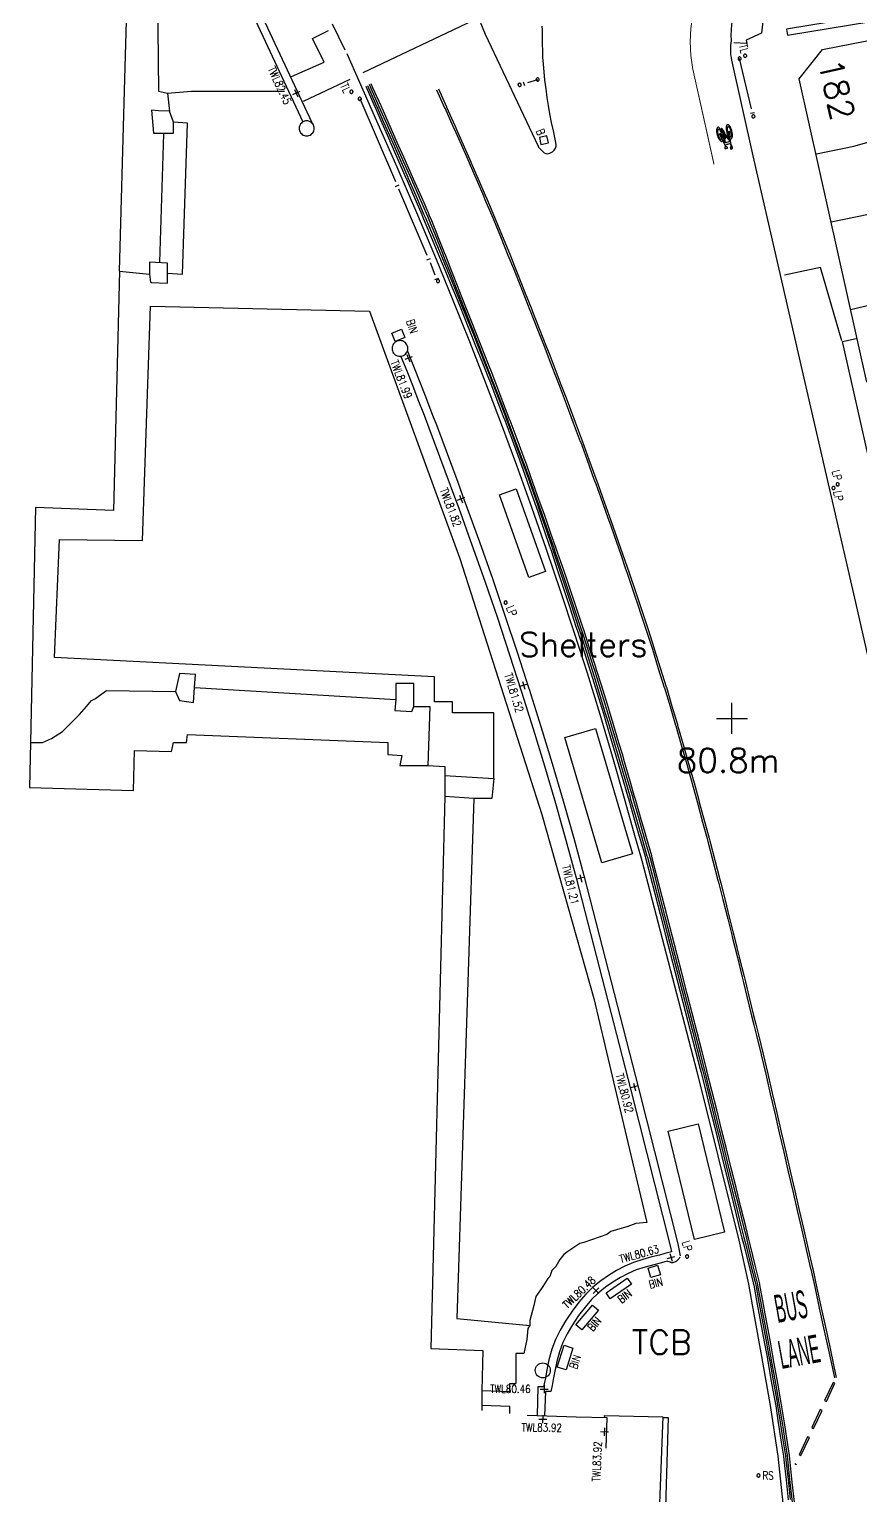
# Model space of a CAD drawing. Extents: x 427500 to 429848, y 434500 to 436505.
# Drawn here: x 429547.3 to 429588.8, y 434717.5 to 434790.8 of the extents above; entities that cross this region are included whole.
import ezdxf

# ---------------------------------------------------------------- set-up
doc = ezdxf.new("R2010")
doc.units = 0
doc.linetypes.add('1025', pattern=[2, 1, -1])
doc.layers.get('0').update_dxf_attribs({"color": 222})
for name, color, linetype in [('KTS_LINES', 7, 'Continuous'), ('LPTIP_Ex_Base', 8, 'Continuous'), ('PRO-MARKINGS', 7, 'Continuous')]:
    doc.layers.add(name, color=color, linetype=linetype)
doc.styles.add('ARIAL', font='arial.ttf', dxfattribs={"width": 0.8})
doc.styles.add('MtXpl_Romans', font='romans__.ttf')
doc.styles.get("Standard").update_dxf_attribs({"font": 'romans.shx'})

# ---------------------------------------------------------------- blocks, each defined once
blk = doc.blocks.new('FENCE_UP')
at = {"color": 0, "linetype": 'ByBlock', "flags": 128}
blk.add_lwpolyline([(0, 0.5), (0, -0.5)], dxfattribs=at)
blk = doc.blocks.new('CIRCL')
at = {"color": 0, "linetype": 'ByBlock', "flags": 128}
for points in [[(0.5, 0), (0.475, 0.154), (0.404, 0.293), (0.293, 0.404), (0.154, 0.475), (0, 0.5), (-0.154, 0.475), (-0.293, 0.404), (-0.404, 0.293), (-0.475, 0.154), (-0.5, 0), (-0.475, -0.154), (-0.404, -0.293), (-0.293, -0.404), (-0.154, -0.475), (0, -0.5), (0.154, -0.475), (0.293, -0.404), (0.404, -0.293), (0.475, -0.154)], [(0.5, 0), (0.475, -0.154)]]:
    blk.add_lwpolyline(points, dxfattribs=at)
blk = doc.blocks.new('SPOT')
at = {"color": 0, "linetype": 'ByBlock', "flags": 128}
for points in [[(-0.5, 0), (0.5, 0)], [(0, 0.5), (0, -0.5)]]:
    blk.add_lwpolyline(points, dxfattribs=at)
blk = doc.blocks.new('Bicycle-1057S')
h = blk.add_hatch(color=0)
h.dxf.hatch_style = 1
edge = h.paths.add_edge_path()
edge.add_arc((0.126, -0.094), 0.0265, 129.14176, 144.29195)
edge.add_arc((0.109, -0.082), 0.00544, 145.25426, 218.10853)
edge.add_arc((0.12, -0.073), 0.0199, 218.10853, 242.74374)
edge.add_arc((0.132, -0.049), 0.047, 242.74374, 256.11408)
edge.add_line((0.121, -0.094), (0.121, -0.109))
edge.add_line((0.121, -0.109), (0.171, -0.109))
edge.add_line((0.171, -0.109), (0.171, -0.086))
edge.add_line((0.171, -0.086), (0.236, -0.075))
edge.add_arc((0.294, 0.025), 0.116, 239.79269, 250.14899)
edge.add_arc((0.335, 0.139), 0.237, 250.14899, 261.49486)
edge.add_arc((0.363, 0.322), 0.422, 261.49486, 265.579)
edge.add_line((0.33, -0.099), (0.33, -0.111))
edge.add_arc((0.365, -1.095), 0.985, 92.03645, 98.71012)
edge.add_arc((0.3, -0.672), 0.557, 98.71012, 110.29757)
edge.add_arc((0.202, -0.408), 0.275, 110.29757, 131.76257)
edge.add_arc((0.057, -0.245), 0.0571, 131.76257, 180)
edge.add_arc((0.057, -0.245), 0.0571, 180, 228.23743)
edge.add_arc((0.202, -0.082), 0.275, 228.23743, 249.70243)
edge.add_arc((0.3, 0.182), 0.557, 249.70243, 261.28988)
edge.add_arc((0.365, 0.605), 0.985, 261.28988, 270)
edge.add_arc((0.365, 0.605), 0.985, 270, 278.71012)
edge.add_arc((0.43, 0.182), 0.557, 278.71012, 290.29757)
edge.add_arc((0.528, -0.082), 0.275, 290.29757, 311.76257)
edge.add_arc((0.673, -0.245), 0.0571, 311.76257, 360)
edge.add_arc((0.673, -0.245), 0.0571, 0, 48.23743)
edge.add_arc((0.528, -0.408), 0.275, 48.23743, 51.44869)
edge.add_line((0.699, -0.192), (0.956, -0.139))
edge.add_line((0.956, -0.139), (1.026, -0.149))
edge.add_arc((1.047, -0.145), 0.0216, 192.75229, 229.45567)
edge.add_arc((1.082, -0.102), 0.0766, 230.30149, 254.76939)
edge.add_arc((1.137, 0.09), 0.277, 254.21634, 263.95887)
edge.add_arc((1.111, -0.158), 0.0274, 263.33779, 292.27226)
edge.add_arc((1.118, -0.177), 0.00668, 300.23628, 358.28817)
edge.add_line((1.125, -0.178), (1.125, -0.069))
edge.add_arc((1.114, -0.07), 0.0109, 2.66115, 38.31498)
edge.add_arc((1.111, -0.073), 0.0152, 38.31498, 73.21773)
edge.add_arc((1.093, -0.132), 0.0768, 73.21773, 98.60632)
edge.add_arc((1.086, -0.088), 0.0331, 98.60632, 134.88022)
edge.add_line((1.063, -0.065), (1.033, -0.115))
edge.add_line((1.033, -0.115), (0.94, -0.101))
edge.add_line((0.94, -0.101), (0.94, 0.139))
edge.add_line((0.94, 0.139), (0.985, 0.135))
edge.add_arc((1.016, 0.332), 0.2, 260.93273, 290.38012)
edge.add_arc((1.105, 0.109), 0.0412, 71.00971, 118.23339, ccw=False)
edge.add_arc((1.116, 0.139), 0.00922, 6.47258, 70.69734, ccw=False)
edge.add_line((1.125, 0.14), (1.125, 0.09))
edge.add_line((1.125, 0.09), (1.215, 0.09))
edge.add_line((1.215, 0.09), (1.215, 0.155))
edge.add_arc((1.2, 0.153), 0.0157, 9.24225, 38.24503)
edge.add_arc((1.176, 0.134), 0.0458, 38.24503, 62.4014)
edge.add_arc((1.144, 0.074), 0.114, 62.4014, 80.15997)
edge.add_arc((1.117, -0.084), 0.273, 80.15997, 97.39464)
edge.add_arc((1.102, 0.033), 0.155, 97.39464, 115.94183)
edge.add_arc((1.009, 0.223), 0.0561, 265.44294, 296.48081, ccw=False)
edge.add_line((1.004, 0.167), (0.704, 0.196))
edge.add_arc((0.528, 0.407), 0.275, 309.87493, 311.78208)
edge.add_arc((0.673, 0.245), 0.0572, 311.78208, 360)
edge.add_arc((0.673, 0.245), 0.0572, 360, 408.21792)
edge.add_arc((0.528, 0.083), 0.275, 48.21792, 69.68965)
edge.add_arc((0.43, -0.182), 0.557, 69.68965, 81.284)
edge.add_arc((0.365, -0.604), 0.984, 81.284, 90)
edge.add_arc((0.365, -0.604), 0.984, 90, 98.716)
edge.add_arc((0.3, -0.182), 0.557, 98.716, 110.31035)
edge.add_arc((0.202, 0.083), 0.275, 110.31035, 131.78208)
edge.add_arc((0.057, 0.245), 0.0572, 131.78208, 180)
edge.add_arc((0.057, 0.245), 0.0572, 180, 228.21792)
edge.add_arc((0.202, 0.407), 0.275, 228.21792, 249.68965)
edge.add_arc((0.3, 0.672), 0.557, 249.68965, 261.284)
edge.add_arc((0.365, 1.094), 0.984, 261.284, 270)
edge.add_arc((0.365, 1.094), 0.984, 270, 278.716)
edge.add_arc((0.43, 0.672), 0.557, 278.716, 290.31035)
edge.add_arc((0.528, 0.407), 0.275, 290.31035, 298.74003)
edge.add_line((0.66, 0.166), (0.705, 0.162))
edge.add_line((0.705, 0.162), (0.409, 0.007))
edge.add_arc((0.362, -0.412), 0.422, 83.63101, 90)
edge.add_arc((0.362, -0.412), 0.422, 90, 98.50514)
edge.add_arc((0.335, -0.229), 0.237, 98.50514, 109.85101)
edge.add_arc((0.294, -0.115), 0.116, 109.85101, 131.07537)
edge.add_arc((0.233, -0.045), 0.0229, 131.07537, 180)
edge.add_arc((0.233, -0.045), 0.0229, 180, 222.68705)
edge.add_line((0.216, -0.061), (0.171, -0.068))
edge.add_line((0.171, -0.068), (0.171, -0.053))
edge.add_line((0.171, -0.053), (0.121, -0.053))
edge.add_line((0.121, -0.053), (0.121, -0.068))
edge.add_arc((0.13, -0.105), 0.0376, 103.02198, 123.3282)
edge = h.paths.add_edge_path(flags=16)
edge.add_line((0.801, 0.153), (0.85, 0.148))
edge.add_line((0.85, 0.148), (0.85, -0.091))
edge.add_line((0.85, -0.091), (0.515, -0.046))
edge.add_arc((0.492, -0.045), 0.0229, 357.68811, 360)
edge.add_arc((0.492, -0.045), 0.0229, 360, 405.67706)
edge.add_line((0.508, -0.029), (0.558, -0.02))
edge.add_line((0.558, -0.02), (0.558, -0.035))
edge.add_line((0.558, -0.035), (0.607, -0.035))
edge.add_line((0.607, -0.035), (0.607, -0.02))
edge.add_arc((0.596, 0.022), 0.0434, 284.70999, 308.66249)
edge.add_arc((0.619, -0.007), 0.00661, 308.66249, 417.05496)
edge.add_arc((0.597, -0.04), 0.0465, 57.05496, 77.92545)
edge.add_line((0.607, 0.005), (0.607, 0.02))
edge.add_line((0.607, 0.02), (0.558, 0.02))
edge.add_line((0.558, 0.02), (0.558, -0.003))
edge.add_line((0.558, -0.003), (0.49, -0.015))
edge.add_arc((0.431, -0.115), 0.116, 59.49861, 62.30136)
edge.add_line((0.485, -0.012), (0.801, 0.153))
edge = h.paths.add_edge_path(flags=16)
edge.add_arc((0.478, -0.358), 0.192, 65.84495, 69.56717)
edge.add_arc((0.41, -0.541), 0.387, 69.56717, 81.22761)
edge.add_arc((0.365, -0.833), 0.683, 81.22761, 87.06319)
edge.add_line((0.4, -0.151), (0.4, -0.215))
edge.add_line((0.4, -0.215), (0.557, -0.183))
edge = h.paths.add_edge_path(flags=16)
edge.add_arc((0.15, -0.245), 0.0404, 180, 228.03138)
edge.add_arc((0.252, -0.132), 0.192, 228.03138, 249.56717)
edge.add_arc((0.32, 0.051), 0.387, 249.56717, 261.22761)
edge.add_arc((0.365, 0.343), 0.683, 261.22761, 270)
edge.add_arc((0.365, 0.343), 0.683, 270, 278.77239)
edge.add_arc((0.41, 0.051), 0.387, 278.77239, 290.43283)
edge.add_arc((0.478, -0.132), 0.192, 290.43283, 311.96862)
edge.add_arc((0.58, -0.245), 0.0404, 311.96862, 360)
edge.add_arc((0.58, -0.245), 0.0404, 0, 48.03138)
edge.add_arc((0.478, -0.358), 0.192, 48.03138, 49.26933)
edge.add_line((0.604, -0.212), (0.388, -0.257))
edge.add_arc((0.36, -0.147), 0.113, 270, 284.48851, ccw=False)
edge.add_arc((0.36, -0.205), 0.0555, 244.00102, 269.62857, ccw=False)
edge.add_arc((0.34, -0.245), 0.0105, 177.42126, 242.47932, ccw=False)
edge.add_line((0.33, -0.245), (0.33, -0.151))
edge.add_arc((0.365, -0.833), 0.683, 92.93681, 98.77239)
edge.add_arc((0.32, -0.541), 0.387, 98.77239, 110.43283)
edge.add_arc((0.252, -0.358), 0.192, 110.43283, 131.96862)
edge.add_arc((0.15, -0.245), 0.0404, 131.96862, 180)
edge = h.paths.add_edge_path(flags=16)
edge.add_line((0.4, -0.111), (0.4, -0.098))
edge.add_arc((0.363, 0.322), 0.422, 275.10283, 278.50514)
edge.add_arc((0.39, 0.139), 0.237, 278.50514, 289.85101)
edge.add_arc((0.431, 0.025), 0.116, 289.85101, 297.57347)
edge.add_line((0.485, -0.078), (0.835, -0.125))
edge.add_line((0.835, -0.125), (0.653, -0.163))
edge.add_arc((0.528, -0.408), 0.275, 62.90217, 69.70243)
edge.add_arc((0.43, -0.672), 0.557, 69.70243, 81.28988)
edge.add_arc((0.365, -1.095), 0.985, 81.28988, 87.96355)
edge = h.paths.add_edge_path(flags=16)
edge.add_arc((0.445, -0.045), 0.0151, 0, 48.44895)
edge.add_arc((0.406, -0.089), 0.0737, 48.44895, 69.84062)
edge.add_arc((0.38, -0.16), 0.15, 69.84062, 81.35341)
edge.add_arc((0.362, -0.274), 0.265, 81.35341, 90)
edge.add_arc((0.362, -0.274), 0.265, 90, 98.64659)
edge.add_arc((0.345, -0.16), 0.15, 98.64659, 110.15938)
edge.add_arc((0.319, -0.089), 0.0737, 110.15938, 131.55105)
edge.add_arc((0.28, -0.045), 0.0151, 131.55105, 180)
edge.add_arc((0.28, -0.045), 0.0151, 180, 228.44895)
edge.add_arc((0.319, -0.001), 0.0737, 228.44895, 249.84062)
edge.add_arc((0.345, 0.07), 0.15, 249.84062, 261.35341)
edge.add_arc((0.363, 0.184), 0.265, 261.35341, 270)
edge.add_arc((0.363, 0.184), 0.265, 270, 278.64659)
edge.add_arc((0.38, 0.07), 0.15, 278.64659, 290.15938)
edge.add_arc((0.406, -0.001), 0.0737, 290.15938, 311.55105)
edge.add_arc((0.445, -0.045), 0.0151, 311.55105, 360)
edge = h.paths.add_edge_path(flags=16)
edge.add_arc((0.555, 0.536), 0.323, 256.44872, 264.55429)
edge.add_line((0.524, 0.214), (0.593, 0.207))
edge.add_arc((0.478, 0.363), 0.194, 306.46567, 311.7704)
edge.add_arc((0.581, 0.247), 0.0386, 311.7704, 360.56171)
edge.add_arc((0.581, 0.247), 0.0386, 0.56171, 49.35301)
edge.add_arc((0.48, 0.13), 0.194, 49.35301, 70.6246)
edge.add_arc((0.414, -0.061), 0.395, 70.6246, 82.01712)
edge.add_arc((0.371, -0.364), 0.702, 82.01712, 90.56171)
edge.add_arc((0.371, -0.364), 0.702, 90.56171, 99.1063)
edge.add_arc((0.322, -0.062), 0.395, 99.1063, 110.49881)
edge.add_arc((0.252, 0.127), 0.194, 110.49881, 131.7704)
edge.add_arc((0.149, 0.243), 0.0386, 131.7704, 180.56171)
edge.add_arc((0.149, 0.243), 0.0386, 180.56171, 229.35301)
edge.add_arc((0.25, 0.36), 0.194, 229.35301, 250.6246)
edge.add_arc((0.316, 0.551), 0.395, 250.6246, 262.01712)
edge.add_arc((0.359, 0.854), 0.702, 262.01712, 270.56171)
edge.add_arc((0.359, 0.854), 0.702, 270.56171, 279.1063)
edge.add_arc((0.408, 0.552), 0.395, 279.1063, 289.09811)
edge.add_line((0.537, 0.178), (0.465, 0.185))
edge.add_arc((0.501, 0.549), 0.366, 249.53024, 264.33211, ccw=False)
edge.add_arc((0.409, 0.302), 0.102, 219.81143, 249.53024, ccw=False)
edge.add_arc((0.339, 0.244), 0.0115, 182.90017, 219.81143, ccw=False)
edge.add_arc((0.333, 0.244), 0.00556, 121.34141, 182.90017, ccw=False)
edge.add_arc((0.357, 0.205), 0.051, 96.53118, 121.34141, ccw=False)
edge.add_arc((0.363, 0.155), 0.101, 77.38598, 96.53118, ccw=False)
edge.add_arc((0.375, 0.21), 0.0448, 58.98522, 77.38598, ccw=False)
edge.add_arc((0.538, 0.531), 0.316, 243.66701, 259.17542)
at = {"color": 0}
for p, q in [((0.33, -0.102), (0.329, -0.102)), ((0.33, -0.102), (0.329, -0.102)), ((0.329, -0.102), (0.329, -0.102)), ((0.33, -0.103), (0.329, -0.103)), ((0.329, -0.104), (0.33, -0.104)), ((0.33, -0.104), (0.329, -0.104)), ((0.329, -0.104), (0.329, -0.104)), ((0.329, -0.104), (0.329, -0.104)), ((0.329, -0.104), (0.329, -0.104)), ((0.329, -0.104), (0.329, -0.104)), ((0.329, -0.104), (0.329, -0.104)), ((0.33, -0.103), (0.33, -0.104))]:
    blk.add_line(p, q, dxfattribs=at)
for points in [[(0.109, -0.073, 0.066202), (0.104, -0.079, 0.329046), (0.104, -0.085, 0.107907), (0.111, -0.09, 0.058405), (0.121, -0.094), (0.121, -0.109), (0.171, -0.109), (0.171, -0.086), (0.236, -0.075, 0.045219), (0.255, -0.084, 0.049546), (0.3, -0.095, 0.017822), (0.33, -0.099), (0.33, -0.111, 0.029128), (0.216, -0.121, 0.050603), (0.107, -0.15, 0.093934), (0.019, -0.202, 0.21364), (0, -0.245, 0.21364), (0.019, -0.288, 0.093934), (0.107, -0.34, 0.050603), (0.216, -0.369, 0.038023), (0.365, -0.38, 0.038023), (0.514, -0.369, 0.050603), (0.623, -0.34, 0.093934), (0.711, -0.288, 0.21364), (0.73, -0.245, 0.21364), (0.711, -0.202, 0.014013), (0.699, -0.192), (0.956, -0.139), (1.026, -0.149, 0.161532), (1.033, -0.161, 0.107169), (1.062, -0.176, 0.042535), (1.108, -0.185, 0.126926), (1.122, -0.183, 0.258859), (1.125, -0.178), (1.125, -0.069, 0.156836), (1.123, -0.063, 0.15348), (1.115, -0.058, 0.111234), (1.081, -0.056, 0.15961), (1.063, -0.065), (1.033, -0.115), (0.94, -0.101), (0.94, 0.139), (0.985, 0.135, 0.1292), (1.086, 0.145, -0.209019), (1.119, 0.148, -0.287807), (1.125, 0.14), (1.125, 0.09), (1.215, 0.09), (1.215, 0.155, 0.127228), (1.212, 0.162, 0.105794), (1.197, 0.175, 0.077642), (1.164, 0.186, 0.075343), (1.082, 0.188, 0.081105), (1.034, 0.173, -0.136262), (1.004, 0.167), (0.704, 0.196, 0.008322), (0.711, 0.202, 0.213551), (0.73, 0.245, 0.213551), (0.711, 0.288, 0.093963), (0.623, 0.341, 0.050633), (0.514, 0.369, 0.038049), (0.365, 0.38, 0.038049), (0.216, 0.369, 0.050633), (0.107, 0.341, 0.093963), (0.019, 0.288, 0.213551), (0, 0.245, 0.213551), (0.019, 0.202, 0.093963), (0.107, 0.149, 0.050633), (0.216, 0.121, 0.038049), (0.365, 0.11, 0.038049), (0.514, 0.121, 0.050633), (0.623, 0.149, 0.036798), (0.66, 0.166), (0.705, 0.162), (0.409, 0.007, 0.027797), (0.362, 0.01, 0.037128), (0.3, 0.005, 0.049546), (0.255, -0.006, 0.092874), (0.218, -0.028, 0.216777), (0.21, -0.045, 0.188442), (0.216, -0.061), (0.171, -0.068), (0.171, -0.053), (0.121, -0.053), (0.121, -0.068, 0.088835), (0.109, -0.073)], [(0.479, 0.221, 0.035382), (0.524, 0.214), (0.593, 0.207, 0.02315), (0.607, 0.218, 0.216168), (0.62, 0.247, 0.216168), (0.607, 0.276, 0.093082), (0.545, 0.312, 0.04975), (0.468, 0.331, 0.0373), (0.364, 0.337, 0.0373), (0.26, 0.329, 0.04975), (0.184, 0.309, 0.093082), (0.123, 0.272, 0.216168), (0.11, 0.242, 0.216168), (0.123, 0.214, 0.093082), (0.185, 0.178, 0.04975), (0.262, 0.159, 0.0373), (0.366, 0.153, 0.0373), (0.47, 0.161, 0.043625), (0.537, 0.178), (0.465, 0.185, -0.064675), (0.373, 0.206, -0.130405), (0.33, 0.237, -0.162463), (0.328, 0.243, -0.275252), (0.33, 0.248, -0.10868), (0.351, 0.255, -0.083732), (0.385, 0.254, -0.080461), (0.398, 0.248, 0.067772)], [(0.801, 0.153), (0.85, 0.148), (0.85, -0.091), (0.515, -0.046, 0.010088), (0.515, -0.045, 0.201985), (0.508, -0.029), (0.558, -0.02), (0.558, -0.035), (0.607, -0.035), (0.607, -0.02, 0.104895), (0.623, -0.012, 0.511684), (0.623, -0.001, 0.091317), (0.607, 0.005), (0.607, 0.02), (0.558, 0.02), (0.558, -0.003), (0.49, -0.015, 0.01223), (0.485, -0.012)], [(0.11, -0.245, 0.2127), (0.123, -0.275, 0.094245), (0.185, -0.312, 0.050922), (0.261, -0.332, 0.038295), (0.365, -0.34, 0.038295), (0.469, -0.332, 0.050922), (0.545, -0.312, 0.094245), (0.607, -0.275, 0.2127), (0.62, -0.245, 0.2127), (0.607, -0.215, 0.005402), (0.604, -0.212), (0.388, -0.257, -0.063302), (0.36, -0.26, -0.11229), (0.336, -0.255, -0.291748), (0.33, -0.245), (0.33, -0.151, 0.025468), (0.261, -0.158, 0.050922), (0.185, -0.178, 0.094245), (0.123, -0.215, 0.2127)], [(0.46, -0.045, 0.214605), (0.455, -0.034, 0.093611), (0.431, -0.02, 0.050276), (0.402, -0.012, 0.037746), (0.362, -0.009, 0.037746), (0.323, -0.012, 0.050276), (0.294, -0.02, 0.093611), (0.27, -0.034, 0.214605), (0.265, -0.045, 0.214605), (0.27, -0.056, 0.093611), (0.294, -0.07, 0.050276), (0.323, -0.078, 0.037746), (0.362, -0.081, 0.037746), (0.402, -0.078, 0.050276), (0.431, -0.07, 0.093611), (0.455, -0.056, 0.214605)], [(0.4, -0.111), (0.4, -0.098, 0.014846), (0.425, -0.095, 0.049546), (0.47, -0.084, 0.033708), (0.485, -0.078), (0.835, -0.125), (0.653, -0.163, 0.02968), (0.623, -0.15, 0.050603), (0.514, -0.121, 0.029128)], [(0.557, -0.183, 0.016243), (0.545, -0.178, 0.050922), (0.469, -0.158, 0.025468), (0.4, -0.151), (0.4, -0.215)]]:
    blk.add_lwpolyline(points, format="xyb", close=True, dxfattribs=at)

msp = doc.modelspace()

# ---------------------------------------------------------------- linework, layer by layer
at = {"layer": 'LPTIP_Ex_Base', "color": 251, "true_color": 0x636466}
for p, q in [((429552.056, 434787.789), (429552.35, 434798.2)), ((429553.65, 434798.05), (429553.75, 434787.75)), ((429551.8, 434778.75), (429552.056, 434787.789)), ((429553.75, 434787.75), (429554.2, 434787.65)), ((429554.2, 434787.65), (429555.4, 434787.75)), ((429554.2, 434787.65), (429554.3, 434786.75)), ((429555.4, 434787.75), (429560.05, 434787.75)), ((429588.487, 434785.002), (429596.923, 434787.452)), ((429553.759, 434786.78), (429553.4, 434786.8)), ((429553.4, 434786.8), (429553.5, 434785.65)), ((429554.3, 434786.75), (429553.759, 434786.78)), ((429554.5, 434786.2), (429554.3, 434786.75)), ((429555.2, 434786.15), (429554.5, 434786.2)), ((429554.5, 434785.65), (429554.5, 434786.2)), ((429554.95, 434778.6), (429555.2, 434786.15)), ((429553.5, 434785.65), (429554.5, 434785.65)), ((429554, 434785.6), (429553.8, 434779.2)), ((429588.341, 434776.844), (429599.991, 434779.744)), ((429551.8, 434778.75), (429551.5, 434766.8)), ((429551.8, 434778.75), (429553.3, 434778.6)), ((429554.2, 434779.15), (429553.3, 434779.2)), ((429553.3, 434779.2), (429553.3, 434778.6)), ((429553.3, 434778.6), (429553.35, 434778.2)), ((429554.2, 434778.65), (429554.2, 434779.15)), ((429554.2, 434778.15), (429554.2, 434778.65)), ((429554.2, 434778.65), (429554.95, 434778.6)), ((429553.35, 434778.2), (429553.391, 434778.198)), ((429553.391, 434778.198), (429554.2, 434778.15)), ((429552.95, 434765.3), (429553.35, 434777)), ((429553.35, 434777), (429564.3, 434776.75)), ((429564.3, 434776.75), (429568.8, 434764.4)), ((429547.6, 434766.95), (429547.35, 434755.2)), ((429551.5, 434766.8), (429547.6, 434766.95)), ((429548.559, 434759.45), (429548.8, 434765.35)), ((429548.8, 434765.35), (429552.95, 434765.3)), ((429568.8, 434764.4), (429572.9, 434751.6)), ((429567.539, 434758.473), (429548.559, 434759.45)), ((429554.8, 434758.65), (429554.6, 434757.75)), ((429555.6, 434758.6), (429554.8, 434758.65)), ((429555.5, 434757.2), (429555.55, 434757.95)), ((429555.55, 434757.95), (429555.6, 434758.6)), ((429555.55, 434757.95), (429565.6, 434757.35)), ((429566.5, 434758.15), (429565.6, 434758.15)), ((429565.6, 434758.15), (429565.6, 434757.35)), ((429566.5, 434757), (429566.5, 434758.15)), ((429567.539, 434757.228), (429567.539, 434758.473)), ((429550.15, 434757), (429550.4, 434757.3)), ((429550.4, 434757.3), (429550.6, 434757.4)), ((429550.6, 434757.4), (429550.8, 434757.55)), ((429550.8, 434757.55), (429551.15, 434757.8)), ((429551.15, 434757.8), (429554.6, 434757.75)), ((429554.6, 434757.75), (429554.8, 434757.3)), ((429554.8, 434757.3), (429555.5, 434757.2)), ((429565.6, 434757.35), (429565.55, 434756.8)), ((429568.437, 434757.228), (429567.539, 434757.228)), ((429568.437, 434756.669), (429568.437, 434757.228)), ((429548.95, 434755.75), (429549.8, 434756.6)), ((429549.8, 434756.6), (429550.15, 434757)), ((429565.55, 434756.8), (429566.4, 434756.75)), ((429566.4, 434756.75), (429566.5, 434757)), ((429566.5, 434757), (429567.3, 434757)), ((429567.3, 434757), (429567.2, 434754.05)), ((429570.501, 434756.669), (429568.437, 434756.669)), ((429570.5, 434753.4), (429570.501, 434756.669)), ((429548.4, 434755.4), (429548.95, 434755.75)), ((429547.35, 434755.2), (429547.3, 434752.95)), ((429547.35, 434755.2), (429547.95, 434755.2)), ((429547.95, 434755.2), (429548.4, 434755.4)), ((429554.4, 434754.75), (429554.5, 434755.2)), ((429554.5, 434755.2), (429555.15, 434755.2)), ((429555.15, 434755.2), (429555.2, 434755.6)), ((429555.2, 434755.6), (429565.2, 434755.2)), ((429565.2, 434755.2), (429565.2, 434754.6)), ((429552.5, 434752.8), (429552.55, 434754.8)), ((429552.55, 434754.8), (429554.4, 434754.75)), ((429565.2, 434754.6), (429565.9, 434754.55)), ((429565.9, 434754.55), (429565.8, 434754.05)), ((429565.8, 434754.05), (429567.2, 434754.05)), ((429567.2, 434754.05), (429568.05, 434754)), ((429568.05, 434754), (429568.05, 434753.55)), ((429568.05, 434753.55), (429568.05, 434752.5)), ((429568.05, 434753.55), (429570.5, 434753.4)), ((429547.3, 434752.95), (429552.5, 434752.8)), ((429570.5, 434753.4), (429570.4, 434752.4)), ((429568.05, 434752.5), (429567.35, 434724.9)), ((429569.5, 434752.4), (429568.05, 434752.5)), ((429569.5, 434752.4), (429568.65, 434726.4)), ((429570.4, 434752.4), (429569.5, 434752.4)), ((429572.9, 434751.6), (429575.5, 434742.4)), ((429575.5, 434742.4), (429577.2, 434735.2)), ((429577.2, 434735.2), (429578.15, 434731.2)), ((429577.2, 434731), (429576.35, 434730.75)), ((429577.6, 434731.15), (429577.2, 434731)), ((429578.15, 434731.2), (429577.6, 434731.15)), ((429574.8, 434730.15), (429574.2, 434729.75)), ((429575, 434730.2), (429574.8, 434730.15)), ((429576.15, 434730.6), (429575, 434730.2)), ((429576.35, 434730.75), (429576.15, 434730.6)), ((429574, 434729.6), (429573.8, 434729.35)), ((429574.2, 434729.75), (429574, 434729.6)), ((429573.4, 434728.8), (429573.3, 434728.5)), ((429573.6, 434729), (429573.4, 434728.8)), ((429573.8, 434729.35), (429573.6, 434729)), ((429572.95, 434728), (429572.6, 434727.5)), ((429573.2, 434728.4), (429572.95, 434728)), ((429573.3, 434728.5), (429573.2, 434728.4)), ((429572.6, 434727.5), (429572.5, 434727.05)), ((429572.5, 434727.05), (429572.3, 434726.3)), ((429568.65, 434726.4), (429572.3, 434726.05)), ((429572.2, 434725.9), (429572.15, 434725.35)), ((429572.3, 434726.05), (429572.2, 434725.9)), ((429572.3, 434726.3), (429572.3, 434726.05)), ((429572.15, 434725.35), (429572, 434724.65)), ((429567.35, 434724.9), (429569.95, 434724.8)), ((429569.95, 434724.8), (429569.9, 434722.8)), ((429572, 434724.65), (429571.6, 434724.65)), ((429571.6, 434724.65), (429571.6, 434723.15)), ((429569.9, 434722.8), (429569.9, 434722.05)), ((429569.9, 434722.8), (429571.3, 434722.75)), ((429571.3, 434722.75), (429571.3, 434723.15)), ((429571.3, 434723.15), (429571.6, 434723.15)), ((429569.9, 434722.05), (429569.9, 434721.8)), ((429571.3, 434722), (429569.9, 434722.05)), ((429571.3, 434721.65), (429571.3, 434722))]:
    msp.add_line(p, q, dxfattribs=at)
at = {"layer": 'LPTIP_Ex_Base', "color": 251, "true_color": 0x636466, "flags": 128}
for points in [[(429561.428, 434786.169), (429558.601, 434792.224), (429556.345, 434796.659), (429555.988, 434796.478), (429558.241, 434792.048), (429560.965, 434786.22)], [(429583.02, 434792.84), (429582.879, 434792.612), (429582.754, 434792.376), (429582.645, 434792.131), (429582.553, 434791.88), (429582.477, 434791.624), (429582.434, 434791.437), (429582.419, 434791.363), (429582.378, 434791.098), (429582.355, 434790.832), (429582.349, 434790.564), (429582.361, 434790.297), (429582.355, 434790.216)], [(429585.412, 434792.287), (429585.287, 434791.234), (429583.951, 434791.414), (429583.87, 434790.651), (429583.103, 434790.301), (429583.148, 434790.133), (429582.486, 434790.18)], [(429563.071, 434789.813), (429562.445, 434791.101)], [(429563.981, 434788.69), (429569.452, 434791.298)], [(429569.771, 434791.341), (429570.077, 434790.602), (429572.71, 434785.001), (429572.729, 434784.963), (429572.779, 434784.911), (429572.85, 434784.834), (429572.933, 434784.75), (429573.017, 434784.677), (429573.094, 434784.633), (429573.166, 434784.622), (429573.238, 434784.633), (429573.308, 434784.658), (429573.372, 434784.691), (429573.428, 434784.726), (429573.475, 434784.764), (429573.515, 434784.811), (429573.548, 434784.862), (429573.576, 434784.914), (429573.596, 434784.961), (429573.609, 434785.007), (429573.613, 434785.055), (429573.611, 434785.1), (429573.608, 434785.139), (429573.604, 434785.184), (429573.551, 434785.433), (429573.476, 434785.782), (429573.39, 434786.192), (429573.304, 434786.624), (429573.231, 434787.039), (429573.169, 434787.449), (429573.11, 434787.88), (429573.057, 434788.313), (429573.012, 434788.73), (429572.976, 434789.111), (429572.954, 434789.458), (429572.943, 434789.785), (429572.939, 434790.087), (429572.937, 434790.362), (429572.933, 434790.607), (429572.926, 434790.822), (429572.92, 434791.01)], [(429560.403, 434788.497), (429562.021, 434789.215), (429561.447, 434790.396), (429562.248, 434790.787)], [(429590.761, 434752.578), (429588.591, 434762.195), (429585.961, 434773.628), (429583.456, 434784.525), (429582.394, 434789.3), (429582.389, 434789.322), (429582.386, 434789.331), (429582.384, 434789.338), (429582.381, 434789.352), (429582.377, 434789.383), (429582.369, 434789.435), (429582.359, 434789.5), (429582.348, 434789.574), (429582.34, 434789.655), (429582.335, 434789.738), (429582.335, 434789.833), (429582.339, 434789.943), (429582.346, 434790.053), (429582.352, 434790.149), (429582.355, 434790.216)], [(429589.134, 434773.214), (429585.749, 434788.379), (429586.928, 434789.845), (429591.261, 434790.694)], [(429563.157, 434789.636), (429563.771, 434788.239), (429564.643, 434786.267), (429565.654, 434783.967), (429566.687, 434781.582), (429567.622, 434779.361), (429568.462, 434777.302), (429569.285, 434775.243), (429570.089, 434773.182), (429570.874, 434771.118), (429571.638, 434769.052), (429572.389, 434766.963), (429573.125, 434764.853), (429573.838, 434762.749), (429574.522, 434760.681), (429575.166, 434758.677), (429575.8, 434756.608), (429576.431, 434754.454), (429577.014, 434752.411), (429577.504, 434750.672), (429577.897, 434749.286), (429580.638, 434738.736), (429582.734, 434730.316), (429583.224, 434728.106), (429583.486, 434726.612), (429583.872, 434724.5), (429584.299, 434722.04), (429584.682, 434719.503), (429584.936, 434717.158)], [(429583.373, 434786.867), (429582.78, 434789.385)], [(429560.989, 434787.256), (429563.321, 434788.358)], [(429564.195, 434788.043), (429564.596, 434787.127), (429564.693, 434786.907), (429564.999, 434786.211), (429565.392, 434785.319), (429565.402, 434785.296), (429565.803, 434784.38), (429566.204, 434783.464), (429566.212, 434783.445), (429566.6, 434782.545), (429566.995, 434781.627), (429567.071, 434781.451), (429567.384, 434780.705), (429567.77, 434779.783), (429567.887, 434779.504), (429568.152, 434778.858), (429568.531, 434777.932), (429568.673, 434777.586), (429568.907, 434777.006), (429569.282, 434776.078), (429569.482, 434775.585), (429569.654, 434775.15), (429570.022, 434774.22), (429570.296, 434773.529), (429570.389, 434773.289), (429570.749, 434772.356), (429571.1, 434771.445), (429571.108, 434771.423), (429571.457, 434770.485), (429571.805, 434769.548), (429571.874, 434769.361), (429572.143, 434768.606), (429572.478, 434767.664), (429572.626, 434767.249), (429572.807, 434766.719), (429573.132, 434765.773), (429573.365, 434765.09), (429573.453, 434764.826), (429573.769, 434763.877), (429574.085, 434762.928), (429574.085, 434762.927), (429574.394, 434761.976), (429574.702, 434761.025), (429574.775, 434760.802), (429575.008, 434760.073), (429575.311, 434759.12), (429575.427, 434758.757), (429575.61, 434758.165), (429575.904, 434757.209), (429576.072, 434756.666), (429576.195, 434756.252), (429576.479, 434755.293), (429576.714, 434754.502), (429576.763, 434754.334), (429577.042, 434753.374), (429577.309, 434752.453), (429577.321, 434752.413), (429577.597, 434751.452), (429577.811, 434750.707), (429577.874, 434750.491), (429578.152, 434749.531), (429578.175, 434749.452), (429578.405, 434748.562), (429578.656, 434747.594), (429578.907, 434746.626), (429579.158, 434745.658), (429579.409, 434744.69), (429579.66, 434743.722), (429579.911, 434742.754), (429580.162, 434741.786), (429580.413, 434740.818), (429580.664, 434739.85), (429580.915, 434738.882), (429580.942, 434738.776), (429581.155, 434737.911), (429581.394, 434736.94), (429581.633, 434735.969), (429581.872, 434734.998), (429582.111, 434734.027), (429582.35, 434733.055), (429582.588, 434732.084), (429582.827, 434731.113), (429582.994, 434730.435), (429583.068, 434730.143), (429583.314, 434729.174), (429583.559, 434728.204), (429583.589, 434728.084), (429583.744, 434727.218), (429583.856, 434726.595), (429583.923, 434726.235), (429584.107, 434725.252), (429584.248, 434724.496), (429584.288, 434724.268), (429584.462, 434723.283), (429584.636, 434722.299), (429584.68, 434722.05), (429584.794, 434721.31), (429584.945, 434720.321), (429585.068, 434719.523), (429585.089, 434719.33), (429585.198, 434718.336), (429585.307, 434717.342)], [(429585.423, 434717.204), (429585.314, 434718.198), (429585.205, 434719.192), (429585.167, 434719.536), (429585.068, 434720.181), (429584.917, 434721.169), (429584.779, 434722.067), (429584.763, 434722.156), (429584.589, 434723.141), (429584.415, 434724.126), (429584.346, 434724.514), (429584.235, 434725.109), (429584.051, 434726.092), (429583.954, 434726.613), (429583.871, 434727.076), (429583.696, 434728.06), (429583.689, 434728.098), (429583.465, 434729.03), (429583.231, 434730.003), (429583.134, 434730.409), (429582.993, 434730.973), (429582.75, 434731.943), (429582.508, 434732.913), (429582.265, 434733.884), (429582.023, 434734.854), (429581.78, 434735.824), (429581.538, 434736.794), (429581.295, 434737.764), (429581.053, 434738.734), (429581.04, 434738.787), (429580.805, 434739.703), (429580.557, 434740.672), (429580.309, 434741.64), (429580.061, 434742.609), (429579.812, 434743.578), (429579.564, 434744.547), (429579.316, 434745.515), (429579.068, 434746.484), (429578.82, 434747.453), (429578.572, 434748.421), (429578.324, 434749.39), (429578.294, 434749.507), (429578.049, 434750.35), (429577.929, 434750.766), (429577.772, 434751.311), (429577.496, 434752.272), (429577.424, 434752.52), (429577.217, 434753.232), (429576.938, 434754.193), (429576.827, 434754.574), (429576.655, 434755.151), (429576.37, 434756.11), (429576.184, 434756.732), (429576.081, 434757.066), (429575.784, 434758.021), (429575.542, 434758.799), (429575.485, 434758.975), (429575.177, 434759.926), (429574.897, 434760.788), (429574.868, 434760.877), (429574.552, 434761.826), (429574.236, 434762.775), (429574.218, 434762.829), (429573.914, 434763.721), (429573.591, 434764.667), (429573.51, 434764.903), (429573.263, 434765.612), (429572.932, 434766.555), (429572.78, 434766.99), (429572.598, 434767.497), (429572.26, 434768.439), (429572.033, 434769.069), (429571.918, 434769.378), (429571.569, 434770.315), (429571.22, 434771.252), (429571.215, 434771.267), (429570.862, 434772.185), (429570.504, 434773.119), (429570.32, 434773.598), (429570.143, 434774.051), (429569.779, 434774.982), (429569.432, 434775.872), (429569.415, 434775.914), (429569.049, 434776.844), (429568.683, 434777.775), (429568.634, 434777.898), (429568.317, 434778.705), (429568.009, 434779.487), (429567.951, 434779.636), (429567.587, 434780.557), (429567.584, 434780.566), (429567.313, 434781.235), (429567.205, 434781.49), (429567.141, 434781.642), (429567.027, 434781.904), (429566.927, 434782.141), (429566.808, 434782.407), (429566.403, 434783.321), (429565.997, 434784.235), (429565.591, 434785.149), (429565.185, 434786.063), (429564.779, 434786.977), (429564.373, 434787.891), (429564.287, 434788.086), (429564.287, 434788.086)], [(429585.522, 434717.215), (429585.413, 434718.209), (429585.304, 434719.203), (429585.266, 434719.549), (429585.167, 434720.196), (429585.015, 434721.184), (429584.878, 434722.083), (429584.862, 434722.174), (429584.687, 434723.158), (429584.513, 434724.143), (429584.444, 434724.532), (429584.333, 434725.127), (429584.15, 434726.11), (429584.052, 434726.631), (429583.97, 434727.093), (429583.794, 434728.078), (429583.786, 434728.119), (429583.562, 434729.054), (429583.328, 434730.026), (429583.231, 434730.433), (429583.09, 434730.997), (429582.847, 434731.968), (429582.605, 434732.938), (429582.362, 434733.908), (429582.12, 434734.878), (429581.877, 434735.848), (429581.635, 434736.818), (429581.392, 434737.789), (429581.15, 434738.759), (429581.137, 434738.812), (429580.902, 434739.728), (429580.654, 434740.696), (429580.406, 434741.665), (429580.157, 434742.634), (429579.909, 434743.603), (429579.661, 434744.571), (429579.413, 434745.54), (429579.165, 434746.509), (429578.917, 434747.478), (429578.669, 434748.446), (429578.42, 434749.415), (429578.39, 434749.534), (429578.145, 434750.378), (429578.025, 434750.794), (429577.868, 434751.339), (429577.592, 434752.3), (429577.52, 434752.548), (429577.313, 434753.26), (429577.034, 434754.221), (429576.923, 434754.603), (429576.751, 434755.18), (429576.466, 434756.138), (429576.28, 434756.761), (429576.176, 434757.096), (429575.879, 434758.051), (429575.638, 434758.829), (429575.58, 434759.006), (429575.272, 434759.957), (429574.992, 434760.819), (429574.963, 434760.909), (429574.647, 434761.857), (429574.331, 434762.806), (429574.313, 434762.861), (429574.009, 434763.753), (429573.686, 434764.7), (429573.605, 434764.936), (429573.357, 434765.645), (429573.027, 434766.588), (429572.875, 434767.023), (429572.692, 434767.531), (429572.354, 434768.472), (429572.127, 434769.103), (429572.012, 434769.413), (429571.663, 434770.35), (429571.314, 434771.287), (429571.308, 434771.302), (429570.956, 434772.221), (429570.597, 434773.155), (429570.413, 434773.634), (429570.236, 434774.087), (429569.872, 434775.019), (429569.525, 434775.908), (429569.508, 434775.95), (429569.142, 434776.881), (429568.776, 434777.811), (429568.727, 434777.935), (429568.41, 434778.742), (429568.102, 434779.524), (429568.044, 434779.673), (429567.68, 434780.595), (429567.676, 434780.603), (429567.405, 434781.274), (429567.297, 434781.529), (429567.233, 434781.682), (429567.119, 434781.944), (429567.019, 434782.18), (429566.9, 434782.448), (429566.494, 434783.362), (429566.088, 434784.276), (429565.682, 434785.19), (429565.276, 434786.104), (429564.87, 434787.018), (429564.465, 434787.932), (429564.378, 434788.126), (429564.378, 434788.126)], [(429571.811, 434788.076), (429571.811, 434788.076)], [(429572.194, 434788.192), (429572.693, 434788.342)], [(429565.602, 434783.218), (429563.825, 434787.38)], [(429564.104, 434788.003), (429564.505, 434787.087), (429564.601, 434786.867), (429564.908, 434786.171), (429565.3, 434785.279), (429565.31, 434785.256), (429565.711, 434784.34), (429566.112, 434783.424), (429566.12, 434783.405), (429566.508, 434782.506), (429566.903, 434781.587), (429566.979, 434781.412), (429567.292, 434780.666), (429567.678, 434779.744), (429567.795, 434779.466), (429568.059, 434778.82), (429568.438, 434777.894), (429568.58, 434777.548), (429568.814, 434776.968), (429569.189, 434776.041), (429569.389, 434775.548), (429569.561, 434775.113), (429569.93, 434774.183), (429570.203, 434773.493), (429570.296, 434773.253), (429570.655, 434772.32), (429571.006, 434771.41), (429571.015, 434771.388), (429571.363, 434770.45), (429571.711, 434769.513), (429571.78, 434769.327), (429572.049, 434768.572), (429572.384, 434767.63), (429572.531, 434767.216), (429572.713, 434766.686), (429573.037, 434765.74), (429573.271, 434765.058), (429573.359, 434764.794), (429573.674, 434763.845), (429573.99, 434762.896), (429573.99, 434762.896), (429574.299, 434761.946), (429574.607, 434760.994), (429574.68, 434760.771), (429574.912, 434760.042), (429575.216, 434759.09), (429575.332, 434758.727), (429575.514, 434758.136), (429575.809, 434757.18), (429575.976, 434756.637), (429576.099, 434756.223), (429576.383, 434755.265), (429576.618, 434754.474), (429576.667, 434754.306), (429576.946, 434753.346), (429577.213, 434752.425), (429577.225, 434752.386), (429577.501, 434751.425), (429577.715, 434750.679), (429577.778, 434750.464), (429578.056, 434749.503), (429578.078, 434749.425), (429578.309, 434748.537), (429578.56, 434747.569), (429578.81, 434746.601), (429579.061, 434745.633), (429579.312, 434744.665), (429579.563, 434743.697), (429579.814, 434742.729), (429580.065, 434741.761), (429580.316, 434740.793), (429580.567, 434739.825), (429580.818, 434738.857), (429580.845, 434738.751), (429581.058, 434737.887), (429581.297, 434736.916), (429581.536, 434735.945), (429581.775, 434734.974), (429582.014, 434734.003), (429582.252, 434733.032), (429582.491, 434732.061), (429582.73, 434731.09), (429582.897, 434730.411), (429582.971, 434730.119), (429583.217, 434729.149), (429583.462, 434728.18), (429583.492, 434728.063), (429583.646, 434727.201), (429583.757, 434726.577), (429583.825, 434726.216), (429584.008, 434725.233), (429584.149, 434724.478), (429584.19, 434724.251), (429584.364, 434723.266), (429584.538, 434722.281), (429584.582, 434722.034), (429584.695, 434721.295), (429584.847, 434720.306), (429584.969, 434719.51), (429584.99, 434719.319), (429585.099, 434718.325), (429585.208, 434717.331)], [(429567.645, 434787.83), (429568.046, 434786.927), (429568.051, 434786.916), (429568.459, 434786.003), (429568.602, 434785.684), (429568.865, 434785.089), (429569.264, 434784.188), (429569.269, 434784.175), (429569.667, 434783.257), (429569.984, 434782.524), (429570.061, 434782.339), (429570.446, 434781.417), (429570.713, 434780.778), (429570.828, 434780.493), (429571.203, 434779.566), (429571.477, 434778.89), (429571.577, 434778.639), (429571.946, 434777.709), (429572.307, 434776.804), (429572.316, 434776.781), (429572.68, 434775.849), (429573.045, 434774.918), (429573.166, 434774.607), (429573.405, 434773.985), (429573.763, 434773.052), (429574.018, 434772.388), (429574.119, 434772.118), (429574.469, 434771.181), (429574.82, 434770.245), (429574.824, 434770.234), (429575.162, 434769.306), (429575.505, 434768.366), (429575.59, 434768.133), (429575.842, 434767.425), (429576.178, 434766.483), (429576.341, 434766.026), (429576.51, 434765.54), (429576.839, 434764.596), (429577.07, 434763.931), (429577.164, 434763.651), (429577.484, 434762.703), (429577.766, 434761.867), (429577.802, 434761.756), (429578.112, 434760.805), (429578.422, 434759.854), (429578.422, 434759.852), (429578.719, 434758.9), (429579.017, 434757.946), (429579.025, 434757.922), (429579.304, 434756.988), (429579.579, 434756.065), (429579.589, 434756.03), (429579.864, 434755.069), (429580.106, 434754.226), (429580.139, 434754.108), (429580.405, 434753.144), (429580.625, 434752.352), (429580.671, 434752.18), (429580.932, 434751.215), (429581.155, 434750.388), (429581.191, 434750.25), (429581.444, 434749.282), (429581.696, 434748.314), (429581.741, 434748.142), (429581.941, 434747.345), (429582.185, 434746.375), (429582.367, 434745.65), (429582.427, 434745.405), (429582.667, 434744.435), (429582.906, 434743.464), (429582.971, 434743.2), (429583.144, 434742.492), (429583.382, 434741.521), (429583.489, 434741.083), (429583.62, 434740.55), (429583.857, 434739.586), (429583.859, 434739.579), (429584.084, 434738.605), (429584.309, 434737.631), (429584.535, 434736.657), (429584.76, 434735.682), (429584.985, 434734.708), (429585.211, 434733.734), (429585.436, 434732.759), (429585.661, 434731.785), (429585.887, 434730.811), (429586.112, 434729.837), (429586.329, 434728.898), (429586.336, 434728.863), (429586.548, 434727.886), (429586.76, 434726.908), (429586.972, 434725.931), (429587.184, 434724.954), (429587.396, 434723.976), (429587.515, 434723.428), (429587.515, 434723.428)], [(429567.737, 434787.871), (429568.137, 434786.967), (429568.142, 434786.957), (429568.55, 434786.044), (429568.693, 434785.725), (429568.956, 434785.13), (429569.355, 434784.228), (429569.361, 434784.215), (429569.758, 434783.297), (429570.076, 434782.563), (429570.153, 434782.378), (429570.539, 434781.455), (429570.806, 434780.816), (429570.921, 434780.53), (429571.296, 434779.603), (429571.569, 434778.927), (429571.67, 434778.676), (429572.039, 434777.746), (429572.4, 434776.841), (429572.409, 434776.817), (429572.773, 434775.886), (429573.138, 434774.954), (429573.259, 434774.644), (429573.498, 434774.021), (429573.856, 434773.088), (429574.111, 434772.424), (429574.213, 434772.153), (429574.563, 434771.216), (429574.913, 434770.28), (429574.917, 434770.269), (429575.256, 434769.34), (429575.599, 434768.4), (429575.684, 434768.167), (429575.937, 434767.459), (429576.272, 434766.517), (429576.436, 434766.059), (429576.605, 434765.573), (429576.933, 434764.629), (429577.164, 434763.964), (429577.259, 434763.683), (429577.579, 434762.735), (429577.861, 434761.899), (429577.897, 434761.787), (429578.207, 434760.836), (429578.517, 434759.885), (429578.517, 434759.883), (429578.815, 434758.93), (429579.113, 434757.975), (429579.12, 434757.952), (429579.399, 434757.017), (429579.675, 434756.093), (429579.685, 434756.058), (429579.961, 434755.096), (429580.202, 434754.253), (429580.235, 434754.134), (429580.502, 434753.171), (429580.721, 434752.378), (429580.768, 434752.206), (429581.028, 434751.241), (429581.252, 434750.414), (429581.288, 434750.275), (429581.54, 434749.307), (429581.793, 434748.339), (429581.838, 434748.167), (429582.038, 434747.37), (429582.282, 434746.4), (429582.464, 434745.674), (429582.524, 434745.429), (429582.764, 434744.458), (429583.003, 434743.488), (429583.068, 434743.224), (429583.241, 434742.516), (429583.479, 434741.545), (429583.586, 434741.107), (429583.717, 434740.574), (429583.955, 434739.61), (429583.956, 434739.602), (429584.182, 434738.628), (429584.407, 434737.653), (429584.632, 434736.679), (429584.857, 434735.705), (429585.083, 434734.731), (429585.308, 434733.756), (429585.533, 434732.782), (429585.759, 434731.808), (429585.984, 434730.833), (429586.209, 434729.859), (429586.426, 434728.92), (429586.434, 434728.884), (429586.646, 434727.907), (429586.858, 434726.929), (429587.07, 434725.952), (429587.282, 434724.975), (429587.494, 434723.998), (429587.612, 434723.449), (429587.612, 434723.449)], [(429583.464, 434786.478), (429583.464, 434786.478)], [(429586.615, 434784.618), (429588.487, 434785.002)], [(429567.174, 434779.54), (429565.76, 434782.85)], [(429587.35, 434781.224), (429589.222, 434781.608)], [(429567.58, 434778.556), (429567.331, 434779.172), (429567.331, 434779.172)], [(429587.89, 434775.279), (429586.814, 434778.936), (429585.031, 434778.562)], [(429567.731, 434778.185), (429567.731, 434778.185)], [(429595.205, 434746.018), (429594.497, 434746.492), (429593.078, 434752.454), (429590.962, 434761.684), (429587.923, 434775.244), (429588.601, 434775.392)], [(429565.862, 434774.499), (429566.153, 434773.769), (429566.433, 434773.06), (429566.71, 434772.349), (429566.985, 434771.638), (429567.068, 434771.422), (429567.258, 434770.925), (429567.528, 434770.212), (429567.795, 434769.498), (429568.061, 434768.782), (429568.323, 434768.066), (429568.584, 434767.349), (429568.749, 434766.907), (429569.409, 434765.082), (429570.052, 434763.253), (429570.679, 434761.418), (429571.291, 434759.578), (429571.875, 434757.769), (429571.886, 434757.733), (429572.465, 434755.882), (429573.028, 434754.026), (429573.575, 434752.166), (429574.106, 434750.301), (429574.62, 434748.432), (429577.348, 434737.815), (429579.326, 434729.954), (429579.383, 434729.727), (429579.052, 434729.638), (429578.784, 434729.567), (429578.401, 434729.472), (429577.949, 434729.349), (429577.477, 434729.196), (429577.039, 434729.008), (429576.637, 434728.792), (429576.236, 434728.548), (429575.84, 434728.272), (429575.456, 434727.961), (429575.094, 434727.612), (429574.748, 434727.213), (429574.413, 434726.767), (429574.1, 434726.295), (429573.82, 434725.816), (429573.583, 434725.347), (429573.398, 434724.854), (429573.258, 434724.331), (429573.155, 434723.834), (429573.078, 434723.414), (429573.018, 434723.119), (429572.99, 434722.978), (429572.916, 434722.979), (429572.696, 434722.981), (429572.661, 434721.546)], [(429566.187, 434774.759), (429566.525, 434773.917), (429566.805, 434773.206), (429567.083, 434772.494), (429567.359, 434771.781), (429567.442, 434771.565), (429567.632, 434771.068), (429567.902, 434770.353), (429568.17, 434769.637), (429568.436, 434768.921), (429568.699, 434768.203), (429568.96, 434767.485), (429569.125, 434767.043), (429569.785, 434765.217), (429570.43, 434763.384), (429571.059, 434761.546), (429571.671, 434759.703), (429572.256, 434757.891), (429572.268, 434757.853), (429572.848, 434756), (429573.412, 434754.141), (429573.959, 434752.277), (429574.491, 434750.409), (429575.006, 434748.535), (429577.735, 434737.914), (429579.714, 434730.052)], [(429579.8, 434729.454), (429579.782, 434729.431), (429579.757, 434729.399), (429579.727, 434729.361), (429579.694, 434729.324), (429579.658, 434729.292), (429579.62, 434729.263), (429579.578, 434729.234), (429579.533, 434729.207), (429579.486, 434729.188), (429579.437, 434729.179), (429579.382, 434729.184), (429579.319, 434729.202), (429579.256, 434729.226), (429579.202, 434729.248), (429579.164, 434729.263)], [(429579.705, 434730.039), (429579.812, 434729.525)], [(429579.155, 434729.252), (429578.883, 434729.179), (429578.501, 434729.084), (429578.063, 434728.966), (429577.618, 434728.821), (429577.213, 434728.647), (429576.836, 434728.444), (429576.454, 434728.213), (429576.08, 434727.953), (429575.721, 434727.661), (429575.384, 434727.336), (429575.059, 434726.961), (429574.74, 434726.536), (429574.439, 434726.083), (429574.171, 434725.625), (429573.95, 434725.186), (429573.779, 434724.731), (429573.648, 434724.239), (429573.548, 434723.757), (429573.471, 434723.338), (429573.41, 434723.039), (429573.35, 434722.74), (429573.086, 434722.74), (429573.029, 434721.523)], [(429587.54, 434723.156), (429587.45, 434723.199), (429587.025, 434722.294), (429587.115, 434722.251), (429587.54, 434723.156)], [(429576.118, 434719.909), (429576.171, 434721.434), (429574.613, 434721.464), (429572.174, 434721.538)], [(429578.941, 434721.447), (429579.204, 434721.437), (429579.078, 434716.956), (429578.741, 434705.735), (429578.562, 434700.089), (429575.47, 434700.15), (429575.473, 434700.525)], [(429576.043, 434721.437), (429576.03, 434721.537), (429578.938, 434721.474), (429578.769, 434716.729), (429578.482, 434705.651), (429578.281, 434700.406), (429575.489, 434700.477)], [(429586.902, 434721.799), (429586.812, 434721.841), (429586.387, 434720.936), (429586.477, 434720.893), (429586.902, 434721.799)], [(429586.265, 434720.441), (429586.174, 434720.483), (429585.749, 434719.578), (429585.839, 434719.536), (429586.265, 434720.441)], [(429585.627, 434719.083), (429585.536, 434719.126), (429585.536, 434719.126)]]:
    msp.add_lwpolyline(points, dxfattribs=at)
for points in [[(429591.42, 434791.538), (429598.024, 434788.123), (429604.233, 434784.843), (429604.373, 434785.109), (429598.163, 434788.389), (429591.557, 434791.804), (429591.404, 434791.884), (429591.32, 434791.87), (429585.122, 434790.855), (429585.171, 434790.559), (429591.369, 434791.574)], [(429561.095, 434786.268), (429561.038, 434786.254), (429560.984, 434786.231), (429560.934, 434786.201), (429560.889, 434786.163), (429560.851, 434786.118), (429560.82, 434786.068), (429560.798, 434786.014), (429560.784, 434785.957), (429560.78, 434785.898), (429560.784, 434785.839), (429560.798, 434785.782), (429560.82, 434785.728), (429560.851, 434785.678), (429560.889, 434785.633), (429560.934, 434785.595), (429560.984, 434785.565), (429561.038, 434785.542), (429561.095, 434785.528), (429561.154, 434785.524), (429561.212, 434785.528), (429561.269, 434785.542), (429561.324, 434785.565), (429561.374, 434785.595), (429561.418, 434785.633), (429561.457, 434785.678), (429561.487, 434785.728), (429561.51, 434785.782), (429561.523, 434785.839), (429561.528, 434785.898), (429561.523, 434785.957), (429561.51, 434786.014), (429561.487, 434786.068), (429561.457, 434786.118), (429561.418, 434786.163), (429561.374, 434786.201), (429561.324, 434786.231), (429561.269, 434786.254), (429561.212, 434786.268), (429561.154, 434786.272)], [(429572.779, 434785.443), (429572.856, 434785.097), (429573.229, 434785.18), (429573.153, 434785.526)], [(429566.051, 434775.441), (429565.57, 434775.247), (429565.403, 434775.664), (429565.884, 434775.857)], [(429565.75, 434775.283), (429565.69, 434775.269), (429565.633, 434775.245), (429565.58, 434775.213), (429565.533, 434775.173), (429565.493, 434775.126), (429565.461, 434775.073), (429565.437, 434775.016), (429565.423, 434774.956), (429565.418, 434774.894), (429565.423, 434774.833), (429565.437, 434774.773), (429565.461, 434774.716), (429565.493, 434774.663), (429565.533, 434774.616), (429565.58, 434774.576), (429565.633, 434774.544), (429565.69, 434774.52), (429565.75, 434774.506), (429565.811, 434774.501), (429565.873, 434774.506), (429565.933, 434774.52), (429565.99, 434774.544), (429566.043, 434774.576), (429566.09, 434774.616), (429566.13, 434774.663), (429566.162, 434774.716), (429566.186, 434774.773), (429566.2, 434774.833), (429566.205, 434774.894), (429566.2, 434774.956), (429566.186, 434775.016), (429566.162, 434775.073), (429566.13, 434775.126), (429566.09, 434775.173), (429566.043, 434775.213), (429565.99, 434775.245), (429565.933, 434775.269), (429565.873, 434775.283), (429565.811, 434775.288)], [(429573.078, 434763.735), (429572.247, 434763.44), (429570.781, 434767.572), (429571.612, 434767.867)], [(429577.424, 434749.625), (429575.896, 434749.176), (429574.051, 434755.444), (429575.579, 434755.894)], [(429582.028, 434730.708), (429580.524, 434730.343), (429579.21, 434735.758), (429580.715, 434736.123)], [(429578.214, 434728.916), (429578.685, 434729.053), (429578.823, 434728.58), (429578.352, 434728.443)], [(429576.32, 434727.371), (429576.106, 434727.679), (429577.158, 434728.413), (429577.373, 434728.105)], [(429574.896, 434725.821), (429574.594, 434726.076), (429575.428, 434727.062), (429575.73, 434726.807)], [(429574.114, 434723.82), (429573.67, 434723.959), (429574.012, 434725.052), (429574.456, 434724.913)]]:
    msp.add_lwpolyline(points, close=True, dxfattribs=at)
at = {"layer": 'LPTIP_Ex_Base', "color": 251, "true_color": 0x636466}
for points in [[(429582.4, 434755.625), (429582.4, 434757.175)], [(429581.625, 434756.4), (429583.175, 434756.4)], [(429573.325, 434723.8), (429573.318, 434723.727), (429573.296, 434723.656), (429573.262, 434723.592), (429573.215, 434723.535), (429573.158, 434723.488), (429573.094, 434723.454), (429573.023, 434723.432), (429572.95, 434723.425), (429572.877, 434723.432), (429572.806, 434723.454), (429572.742, 434723.488), (429572.685, 434723.535), (429572.638, 434723.592), (429572.604, 434723.656), (429572.582, 434723.727), (429572.575, 434723.8), (429572.582, 434723.873), (429572.604, 434723.944), (429572.638, 434724.008), (429572.685, 434724.065), (429572.742, 434724.112), (429572.806, 434724.146), (429572.877, 434724.168), (429572.95, 434724.175), (429573.023, 434724.168), (429573.094, 434724.146), (429573.158, 434724.112), (429573.215, 434724.065), (429573.262, 434724.008), (429573.296, 434723.944), (429573.318, 434723.873), (429573.325, 434723.8)]]:
    msp.add_lwpolyline(points, dxfattribs=at)
at = {"layer": 'PRO-MARKINGS', "linetype": '1025', "const_width": 0.05, "flags": 128}
msp.add_lwpolyline([(429581.503, 434784.091), (429580.434, 434788.901, -0.212929), (429581.776, 434794.54, -0.212929)], format="xyb", dxfattribs=at)

# ---------------------------------------------------------------- block references
at = {"layer": 'KTS_LINES', "rotation": 285.2582792325415}
msp.add_blockref('Bicycle-1057S', (429581.933, 434786.014), dxfattribs=at)
at = {"layer": 'LPTIP_Ex_Base', "color": 251, "true_color": 0x636466}
for name, p, xscale, yscale, zscale, rotation in [('CIRCL', (429582.78, 434789.388), 0.16, 0.16, 0.16, 283.437076), ('CIRCL', (429583.058, 434789.528), 0.16, 0.16, 0.16, 239.21855), ('CIRCL', (429571.792, 434788.075), 0.16, 0.16, 0.16, 184.9967229999999), ('FENCE_UP', (429572.003, 434788.134), 0.2, 0.2, 0.2, 16.783666), ('CIRCL', (429572.692, 434788.342), 0.16, 0.16, 0.16, 196.515612), ('SPOT', (429560.629, 434787.661), 0.4, 0.4, 0.4, 294.727219), ('CIRCL', (429563.386, 434787.725), 0.16, 0.16, 0.16, 16.456564), ('CIRCL', (429563.806, 434787.377), 0.1599999999999999, 0.1599999999999999, 0.1599999999999999, 293.189876), ('FENCE_UP', (429583.419, 434786.673), 0.2, 0.2, 0.2, 103.238109), ('CIRCL', (429583.47, 434786.497), 0.16, 0.16, 0.16, 73.162089), ('FENCE_UP', (429565.681, 434783.034), 0.2, 0.2, 0.2, 113.128645), ('FENCE_UP', (429567.252, 434779.356), 0.2, 0.2, 0.2, 113.128645), ('FENCE_UP', (429567.656, 434778.371), 0.2, 0.2, 0.2, 112.075821), ('CIRCL', (429567.712, 434778.261), 0.16, 0.16, 0.16, 36.44579400000001), ('SPOT', (429566.235, 434774.408), 0.4, 0.4, 0.4, 291.34861), ('SPOT', (429568.859, 434767.367), 0.4, 0.4, 0.4, 291.043892), ('CIRCL', (429587.468, 434767.917), 0.16, 0.16, 0.16, 259.227629), ('CIRCL', (429587.677, 434768.1), 0.16, 0.16, 0.16, 282.260145), ('CIRCL', (429571.091, 434762.193), 0.16, 0.16, 0.16, 105.497561), ('SPOT', (429571.996, 434758.044), 0.4, 0.4, 0.4, 287.015831), ('SPOT', (429574.847, 434748.404), 0.4, 0.4, 0.4, 283.773056), ('SPOT', (429577.524, 434737.973), 0.4, 0.4, 0.4, 284.931389), ('SPOT', (429579.354, 434729.447), 0.4, 0.4, 0.4, 15.255), ('CIRCL', (429580.158, 434729.493), 0.16, 0.16, 0.16, 105.497561), ('SPOT', (429575.604, 434727.783), 0.4, 0.4, 0.4, 44.09527599999999), ('SPOT', (429572.943, 434721.364), 0.4000000000000002, 0.4000000000000002, 0.4000000000000002, 359.365833), ('SPOT', (429576.033, 434720.733), 0.4, 0.4, 0.4, 87.62722), ('CIRCL', (429583.721, 434718.543), 0.1600000000000001, 0.1600000000000001, 0.1600000000000001, 271.2655470000001)]:
    msp.add_blockref(name, p, dxfattribs=dict(at, xscale=xscale, yscale=yscale, zscale=zscale, rotation=rotation))
at = {"layer": 'LPTIP_Ex_Base', "color": 251, "true_color": 0x636466, "xscale": 0.4, "yscale": 0.4, "zscale": 0.4}
msp.add_blockref('SPOT', (429573.021, 434722.852), dxfattribs=at)

# ---------------------------------------------------------------- texts
at = {"layer": 'LPTIP_Ex_Base', "color": 251, "true_color": 0x636466, "width": 0.8}
for s, rotation, p in [('TL', 282.82639, (429582.748, 434790.062)), ('TWL82.45', -65.27278, (429559.202, 434788.878)), ('TL', 295.23279, (429562.818, 434788.039)), ('B', -66.755, (429572.603, 434785.774)), ('BIN', -72.12917, (429566.121, 434776.269)), ('TWL81.99', -68.65139, (429565.332, 434774.213)), ('LP', -76.93056, (429587.388, 434768.768)), ('TWL81.82', -68.95611, (429567.8, 434767.821)), ('LP', -78.91361, (429587.468, 434767.739)), ('LP', -69.44389, (429571.113, 434761.949)), ('TWL81.52', -72.98417, (429571.023, 434758.584)), ('TWL81.21', -76.22694, (429573.9, 434749.009)), ('TWL80.92', -75.06861, (429576.579, 434738.579)), ('LP', -73.83083, (429579.899, 434730.214)), ('TWL80.63', 15.255, (429576.839, 434729.16)), ('TWL80.48', 44.09528, (429574.177, 434726.854)), ('BIN', 15.64222, (429578.313, 434727.877)), ('BIN', 37.83278, (429576.883, 434727.126)), ('BIN', 49.88278, (429575.454, 434725.72)), ('BIN', 70.90639, (429574.643, 434723.828)), ('TWL83.92', -0.63417, (429571.886, 434720.751)), ('TWL83.92', 87.62722, (429575.814, 434718.228))]:
    msp.add_text(s, height=0.4, rotation=rotation, dxfattribs=at).set_placement(p)
at = {"layer": 'LPTIP_Ex_Base', "color": 251, "true_color": 0x636466, "style": 'MtXpl_Romans'}
msp.add_text('182', height=1.2, rotation=282.7, dxfattribs=at).set_placement((429586.703, 434789.217))
for s, p in [('Shelters', (429571.762, 434759.493)), ('80.8m', (429579.638, 434753.7)), ('TCB', (429577.398, 434724.604))]:
    msp.add_text(s, height=1.2, dxfattribs=at).set_placement(p)
at = {"layer": 'LPTIP_Ex_Base', "color": 251, "true_color": 0x636466, "style": 'ARIAL', "width": 0.4}
for s, p in [('BUS', (429584.675, 434726.171)), ('LANE', (429584.871, 434723.867))]:
    msp.add_text(s, height=1.4, rotation=10.21389, dxfattribs=at).set_placement(p)
at = {"layer": 'LPTIP_Ex_Base', "color": 251, "true_color": 0x636466, "width": 0.8}
for s, p in [('TWL80.46', (429570.322, 434722.67)), ('RS', (429583.921, 434718.343))]:
    msp.add_text(s, height=0.4, dxfattribs=at).set_placement(p)

doc.saveas('drawing.dxf')
